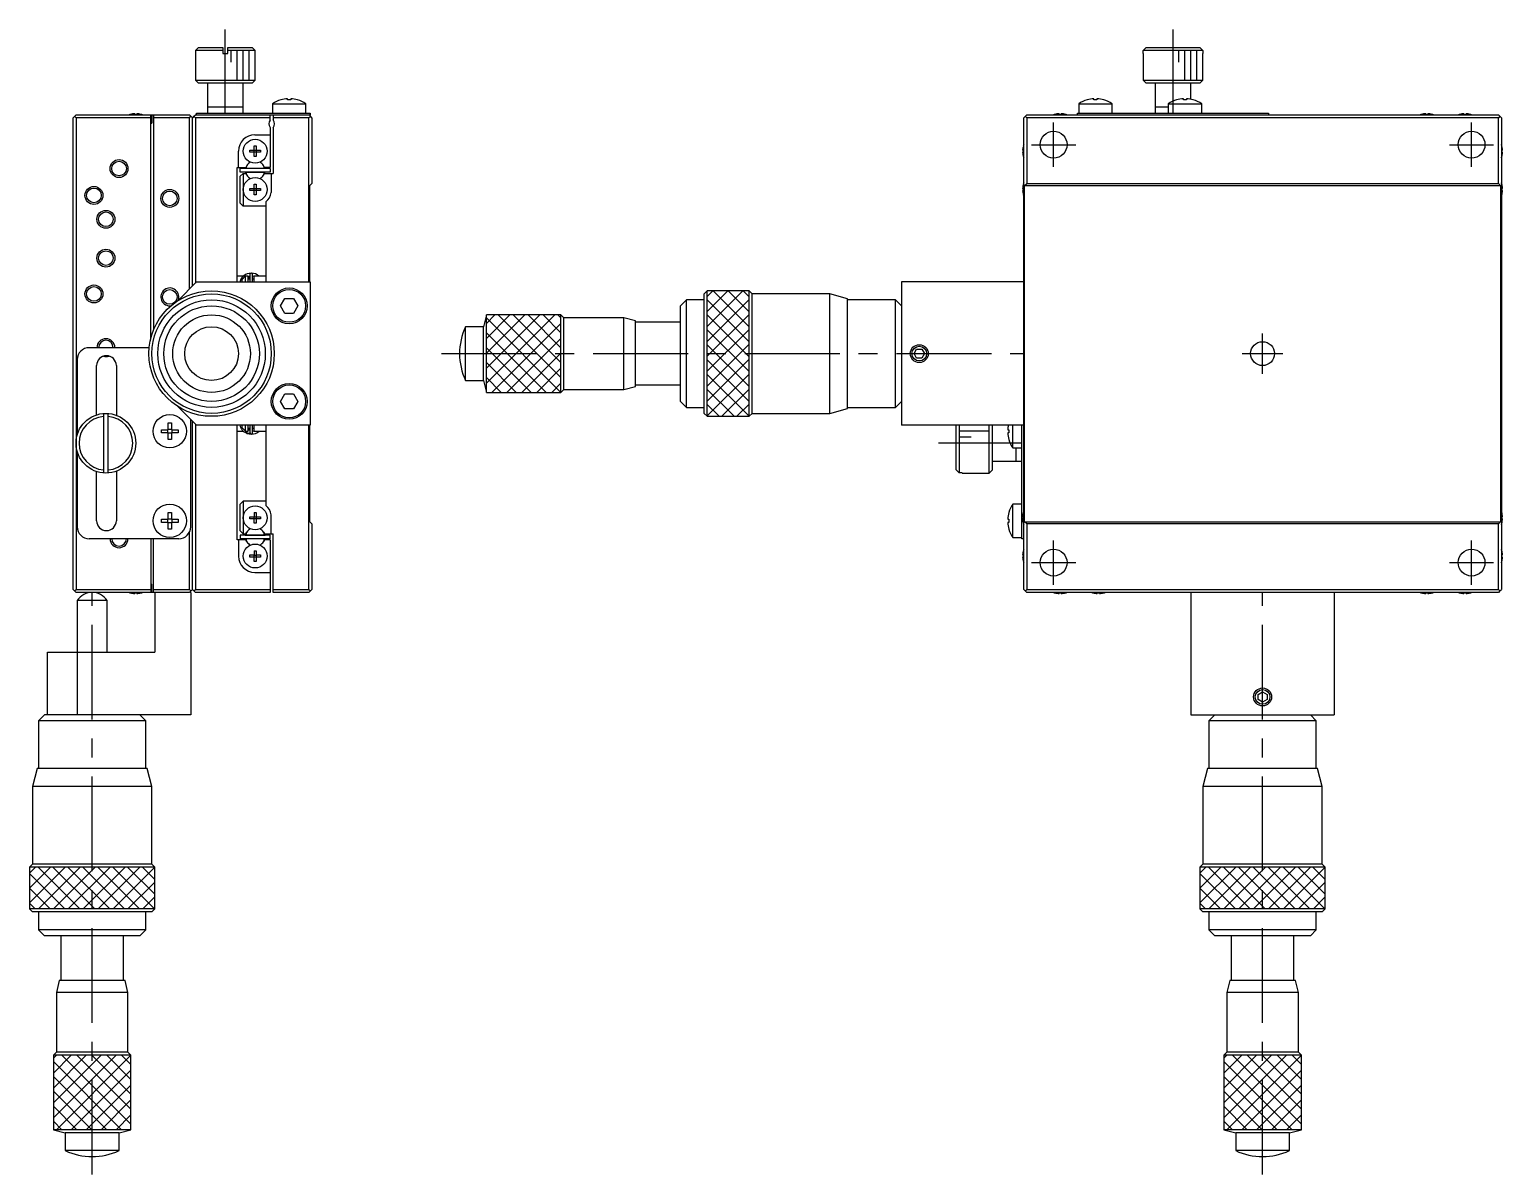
# Model space of a CAD drawing. Extents: x 0 to 518, y -8 to 357.
# Drawn here: x 271.4 to 518.1, y 87.8 to 279.6 of the extents above; entities that cross this region are included whole.
import ezdxf

# ---------------------------------------------------------------- set-up
doc = ezdxf.new("R2010")
doc.units = 0
doc.header["$LTSCALE"] = 0.5
doc.linetypes.add('CENTER', pattern=[50.8, 31.75, -6.35, 6.35, -6.35])
for name, color, linetype in [('MSM_CENTER', 1, 'CENTER'), ('MSM_CONTINUOUS', 7, 'CONTINUOUS'), ('MSM_NARROW', 5, 'CONTINUOUS')]:
    doc.layers.add(name, color=color, linetype=linetype)

msp = doc.modelspace()

# ---------------------------------------------------------------- linework, layer by layer
at = {"layer": 'MSM_CENTER'}
for p, q in [((304.23, 265.55), (304.23, 279.55)), ((462.95, 265.55), (462.95, 279.55)), ((442.95, 256.55), (442.95, 263.95)), ((512.95, 256.55), (512.95, 263.95)), ((439.25, 260.25), (446.65, 260.25)), ((509.25, 260.25), (516.65, 260.25)), ((477.95, 221.85), (477.95, 228.65)), ((340.45, 225.25), (437.95, 225.25)), ((474.55, 225.25), (481.35, 225.25)), ((437.65, 210.25), (423.65, 210.25)), ((442.95, 186.55), (442.95, 193.95)), ((512.95, 186.55), (512.95, 193.95)), ((439.25, 190.25), (446.65, 190.25)), ((509.25, 190.25), (516.65, 190.25)), ((281.93, 87.75), (281.93, 185.25)), ((477.95, 87.75), (477.95, 185.25))]:
    msp.add_line(p, q, dxfattribs=at)
at = {"layer": 'MSM_CONTINUOUS'}
for p, q in [((299.73, 276.55), (299.23, 276.05)), ((299.73, 276.55), (303.83, 276.55)), ((303.83, 276.55), (303.83, 275.55)), ((304.63, 276.55), (308.73, 276.55)), ((304.63, 275.55), (304.63, 276.55)), ((309.23, 276.05), (308.73, 276.55)), ((457.96, 276.05), (458.47, 276.55)), ((458.47, 276.55), (467.43, 276.55)), ((467.43, 276.55), (467.93, 276.05)), ((299.23, 276.05), (299.23, 271.05)), ((303.83, 276.05), (299.23, 276.05)), ((303.83, 275.55), (304.63, 275.55)), ((309.23, 276.05), (304.63, 276.05)), ((309.23, 271.05), (309.23, 276.05)), ((457.95, 275.55), (457.95, 271.05)), ((457.95, 275.55), (457.96, 275.55)), ((467.93, 276.05), (457.96, 276.05)), ((457.96, 275.55), (457.96, 276.05)), ((467.93, 276.05), (467.93, 275.55)), ((467.93, 275.55), (467.95, 275.55)), ((467.95, 271.05), (467.95, 275.55)), ((299.23, 271.05), (299.73, 270.55)), ((299.23, 271.05), (309.23, 271.05)), ((308.73, 270.55), (299.73, 270.55)), ((301.23, 270.55), (301.23, 265.55)), ((307.23, 265.55), (307.23, 270.55)), ((308.73, 270.55), (309.23, 271.05)), ((457.95, 271.05), (458.45, 270.55)), ((457.95, 271.05), (467.95, 271.05)), ((467.45, 270.55), (458.45, 270.55)), ((459.95, 270.55), (459.95, 265.55)), ((465.95, 267.84), (465.95, 270.55)), ((467.45, 270.55), (467.95, 271.05)), ((307.23, 266.55), (301.23, 266.55)), ((312.13, 267.09), (312.13, 265.55)), ((312.13, 267.09), (317.73, 267.09)), ((313.53, 267.74), (313.53, 267.75)), ((314.67, 267.74), (314.67, 267.94)), ((315.19, 267.74), (314.67, 267.74)), ((315.19, 267.94), (315.19, 267.74)), ((316.33, 267.75), (316.33, 267.74)), ((317.73, 265.55), (317.73, 267.09)), ((447.15, 267.09), (447.15, 265.55)), ((447.15, 267.09), (452.75, 267.09)), ((448.55, 267.74), (448.55, 267.75)), ((449.69, 267.74), (449.69, 267.94)), ((450.21, 267.74), (449.69, 267.74)), ((450.21, 267.94), (450.21, 267.74)), ((451.35, 267.75), (451.35, 267.74)), ((452.75, 265.55), (452.75, 267.09)), ((462.15, 266.55), (459.95, 266.55)), ((462.15, 267.09), (462.15, 265.55)), ((462.15, 267.09), (467.75, 267.09)), ((463.55, 267.74), (463.55, 267.75)), ((464.69, 267.74), (464.69, 267.94)), ((465.21, 267.74), (464.69, 267.74)), ((465.21, 267.94), (465.21, 267.74)), ((466.35, 267.75), (466.35, 267.74)), ((467.75, 265.55), (467.75, 267.09)), ((278.73, 264.75), (279.23, 265.25)), ((278.73, 185.75), (278.73, 264.75)), ((279.23, 264.75), (278.98, 265)), ((279.23, 265.25), (298.23, 265.25)), ((291.73, 264.75), (279.23, 264.75)), ((279.23, 264.75), (279.23, 185.75)), ((288.34, 265.32), (288.34, 265.32)), ((289.05, 265.32), (289.05, 265.44)), ((289.41, 265.32), (289.05, 265.32)), ((289.41, 265.44), (289.41, 265.32)), ((290.12, 265.32), (290.11, 265.32)), ((291.73, 227.74), (291.73, 265.25)), ((291.93, 265.25), (291.93, 263.85)), ((292.23, 265.25), (292.23, 229.27)), ((298.23, 264.75), (292.23, 264.75)), ((298.23, 265.25), (298.48, 265)), ((298.23, 264.75), (298.48, 265)), ((298.23, 236.05), (298.23, 264.75)), ((298.48, 265), (298.73, 264.75)), ((298.98, 265), (298.73, 264.75)), ((298.73, 236.55), (298.73, 264.75)), ((298.98, 265), (299.23, 265.25)), ((299.23, 264.75), (298.98, 265)), ((299.23, 265.25), (318.43, 265.25)), ((299.23, 264.75), (299.23, 237.05)), ((311.73, 264.75), (299.23, 264.75)), ((299.43, 265.55), (318.43, 265.55)), ((299.43, 265.25), (299.43, 265.55)), ((311.73, 264.35), (311.73, 265.25)), ((312.23, 265.25), (312.23, 264.41)), ((318.23, 264.75), (312.23, 264.75)), ((318.48, 265), (318.23, 265.25)), ((318.48, 265), (318.23, 264.75)), ((318.23, 237.25), (318.23, 264.75)), ((318.43, 265.55), (318.43, 265.25)), ((318.73, 264.75), (318.48, 265)), ((318.73, 264.75), (318.73, 253.75)), ((438.45, 265.25), (437.95, 264.75)), ((437.95, 185.75), (437.95, 264.75)), ((438.45, 264.75), (438.2, 265)), ((438.45, 265.25), (517.45, 265.25)), ((438.45, 264.75), (438.45, 253.75)), ((517.45, 264.75), (438.45, 264.75)), ((443.16, 265.32), (443.16, 265.32)), ((443.87, 265.32), (443.87, 265.44)), ((444.23, 265.32), (443.87, 265.32)), ((444.23, 265.44), (444.23, 265.32)), ((444.94, 265.32), (444.93, 265.32)), ((446.95, 265.55), (478.95, 265.55)), ((446.95, 265.25), (446.95, 265.55)), ((478.95, 265.55), (478.95, 265.25)), ((504.56, 265.32), (504.56, 265.32)), ((505.27, 265.32), (505.27, 265.44)), ((505.63, 265.32), (505.27, 265.32)), ((505.63, 265.44), (505.63, 265.32)), ((506.34, 265.32), (506.33, 265.32)), ((510.96, 265.32), (510.96, 265.32)), ((511.67, 265.32), (511.67, 265.44)), ((512.03, 265.32), (511.67, 265.32)), ((512.03, 265.44), (512.03, 265.32)), ((512.74, 265.32), (512.73, 265.32)), ((517.45, 265.25), (517.7, 265)), ((517.7, 265), (517.45, 264.75)), ((517.45, 253.75), (517.45, 264.75)), ((517.95, 264.75), (517.7, 265)), ((517.95, 264.75), (517.95, 185.75)), ((291.73, 263.85), (291.93, 263.85)), ((309.18, 261.9), (311.73, 261.9)), ((311.73, 263.15), (311.73, 256.45)), ((312.23, 263.09), (312.23, 255.45)), ((306.43, 256.45), (306.43, 259.15)), ((308.34, 259.33), (309.05, 259.33)), ((308.34, 258.97), (308.34, 259.33)), ((309.05, 259.33), (309.05, 260.04)), ((309.05, 260.04), (309.41, 260.04)), ((309.06, 259.32), (309.05, 259.33)), ((309.06, 258.98), (309.06, 259.32)), ((309.06, 259.32), (309.4, 259.32)), ((309.4, 259.32), (309.41, 259.33)), ((309.4, 259.32), (309.4, 258.98)), ((309.41, 260.04), (309.41, 259.33)), ((309.41, 259.33), (310.11, 259.33)), ((310.11, 259.33), (310.11, 258.97)), ((437.76, 259.33), (437.88, 259.33)), ((437.87, 260.04), (437.88, 260.04)), ((437.88, 259.33), (437.88, 258.97)), ((518.02, 260.04), (518.02, 260.04)), ((518.02, 258.97), (518.02, 259.33)), ((518.02, 259.33), (518.14, 259.33)), ((307.85, 256.74), (307.68, 256.45)), ((309.05, 258.97), (308.34, 258.97)), ((309.06, 258.98), (309.05, 258.97)), ((309.05, 258.26), (309.05, 258.97)), ((309.41, 258.26), (309.05, 258.26)), ((309.4, 258.98), (309.06, 258.98)), ((309.4, 258.98), (309.41, 258.97)), ((310.11, 258.97), (309.41, 258.97)), ((309.41, 258.97), (309.41, 258.26)), ((310.77, 256.45), (310.6, 256.74)), ((437.88, 258.97), (437.76, 258.97)), ((437.88, 258.26), (437.87, 258.26)), ((518.14, 258.97), (518.02, 258.97)), ((518.02, 258.26), (518.02, 258.26)), ((306.23, 237.25), (306.23, 256.45)), ((306.23, 256.45), (307.68, 256.45)), ((306.73, 255.65), (306.73, 256.25)), ((311.73, 256.25), (306.73, 256.25)), ((311.73, 255.65), (306.73, 255.65)), ((306.73, 254.95), (307.23, 255.45)), ((306.73, 250.45), (306.73, 254.95)), ((307.23, 255.45), (307.68, 255.45)), ((307.23, 255.45), (307.23, 249.95)), ((307.58, 255.65), (310.88, 255.65)), ((307.68, 255.45), (307.85, 255.16)), ((310.6, 255.16), (310.77, 255.45)), ((311.73, 256.45), (310.77, 256.45)), ((310.77, 255.45), (312.23, 255.45)), ((311.73, 256.25), (311.73, 255.65)), ((311.93, 255.45), (311.93, 252.23)), ((308.34, 252.93), (309.05, 252.93)), ((308.34, 252.57), (308.34, 252.93)), ((309.05, 252.57), (308.34, 252.57)), ((309.05, 252.93), (309.05, 253.64)), ((309.05, 253.64), (309.41, 253.64)), ((309.06, 252.92), (309.05, 252.93)), ((309.06, 252.58), (309.05, 252.57)), ((309.05, 251.86), (309.05, 252.57)), ((309.41, 251.86), (309.05, 251.86)), ((309.06, 252.58), (309.06, 252.92)), ((309.06, 252.92), (309.4, 252.92)), ((309.4, 252.58), (309.06, 252.58)), ((309.4, 252.92), (309.41, 252.93)), ((309.4, 252.92), (309.4, 252.58)), ((309.4, 252.58), (309.41, 252.57)), ((309.41, 253.64), (309.41, 252.93)), ((309.41, 252.93), (310.11, 252.93)), ((310.11, 252.57), (309.41, 252.57)), ((309.41, 252.57), (309.41, 251.86)), ((310.11, 252.93), (310.11, 252.57)), ((318.38, 253.4), (318.73, 253.75)), ((318.38, 237.25), (318.38, 253.4)), ((437.76, 252.93), (437.88, 252.93)), ((437.88, 252.57), (437.76, 252.57)), ((437.87, 253.64), (437.88, 253.64)), ((437.88, 251.86), (437.87, 251.86)), ((437.88, 252.93), (437.88, 252.57)), ((438.1, 253.4), (438.45, 253.75)), ((438.1, 197.1), (438.1, 253.4)), ((438.1, 253.4), (517.8, 253.4)), ((438.45, 253.75), (517.45, 253.75)), ((517.45, 253.75), (517.8, 253.4)), ((517.8, 253.4), (517.8, 197.1)), ((518.02, 253.64), (518.02, 253.64)), ((518.02, 252.57), (518.02, 252.93)), ((518.02, 252.93), (518.14, 252.93)), ((518.14, 252.57), (518.02, 252.57)), ((518.02, 251.86), (518.02, 251.86)), ((307.23, 249.95), (306.73, 250.45)), ((311.03, 249.95), (307.23, 249.95)), ((311.03, 250.67), (311.03, 237.25)), ((299.43, 237.25), (296.28, 234.1)), ((299.43, 237.25), (318.43, 237.25)), ((307.27, 238.25), (306.23, 238.25)), ((307.03, 237.67), (307.53, 238.2)), ((307.03, 237.25), (307.03, 237.67)), ((308.03, 238.25), (307.53, 238.25)), ((307.53, 238.25), (307.53, 237.25)), ((307.8, 238.58), (307.77, 238.56)), ((307.8, 238.57), (307.79, 238.57)), ((307.86, 238.6), (307.8, 238.58)), ((308.03, 238.18), (308.35, 238.27)), ((308.03, 237.25), (308.03, 238.25)), ((308.35, 237.75), (308.03, 237.75)), ((308.23, 237.75), (308.23, 238.14)), ((308.35, 238.51), (308.35, 237.25)), ((308.8, 237.25), (308.8, 238.51)), ((308.8, 238.27), (309.03, 238.21)), ((309.03, 237.75), (308.8, 237.75)), ((311.03, 238.25), (309.03, 238.25)), ((309.03, 238.25), (309.03, 237.25)), ((318.43, 237.25), (318.43, 213.25)), ((437.95, 237.25), (417.45, 237.25)), ((417.45, 237.25), (417.45, 213.25)), ((313.49, 233.25), (314.21, 234.5)), ((314.21, 234.5), (315.65, 234.5)), ((315.65, 234.5), (316.37, 233.25)), ((384.95, 235.75), (384.45, 235.25)), ((384.45, 215.25), (384.45, 235.25)), ((391.95, 235.75), (384.95, 235.75)), ((384.95, 214.75), (384.95, 235.75)), ((392.45, 235.25), (391.95, 235.75)), ((391.95, 214.75), (391.95, 235.75)), ((405.45, 235.25), (392.45, 235.25)), ((392.45, 215.25), (392.45, 235.25)), ((408.45, 234.45), (405.45, 235.25)), ((405.45, 215.25), (405.45, 235.25)), ((408.45, 216.05), (408.45, 234.45)), ((314.21, 232), (313.49, 233.25)), ((315.65, 232), (314.21, 232)), ((316.37, 233.25), (315.65, 232)), ((381.45, 234.25), (380.45, 233.25)), ((380.45, 217.25), (380.45, 233.25)), ((384.45, 234.25), (381.45, 234.25)), ((381.45, 216.25), (381.45, 234.25)), ((416.45, 234.25), (408.45, 234.25)), ((417.45, 233.25), (416.45, 234.25)), ((416.45, 216.25), (416.45, 234.25)), ((347.45, 229.75), (344.46, 229.75)), ((344.46, 220.75), (344.46, 229.75)), ((347.95, 231.75), (347.45, 229.75)), ((347.45, 220.75), (347.45, 229.75)), ((360.45, 231.75), (347.95, 231.75)), ((347.95, 218.75), (347.95, 231.75)), ((360.95, 231.25), (360.45, 231.75)), ((360.45, 218.75), (360.45, 231.75)), ((370.95, 231.25), (360.95, 231.25)), ((360.95, 219.25), (360.95, 231.25)), ((372.95, 230.75), (370.95, 231.25)), ((370.95, 219.25), (370.95, 231.25)), ((372.95, 219.75), (372.95, 230.75)), ((380.45, 230.5), (372.95, 230.5)), ((291.48, 226.25), (281.43, 226.25)), ((419.58, 225.25), (420.01, 226)), ((420.01, 224.5), (419.58, 225.25)), ((420.01, 226), (420.88, 226)), ((420.88, 226), (421.31, 225.25)), ((421.31, 225.25), (420.88, 224.5)), ((279.43, 224.25), (279.43, 211.65)), ((282.68, 215), (282.68, 223.25)), ((285.98, 223.25), (285.98, 214.93)), ((420.88, 224.5), (420.01, 224.5)), ((344.46, 220.75), (347.45, 220.75)), ((347.45, 220.75), (347.95, 218.75)), ((370.95, 219.25), (372.95, 219.75)), ((372.95, 220), (380.45, 220)), ((313.49, 217.25), (314.21, 218.5)), ((314.21, 216), (313.49, 217.25)), ((314.21, 218.5), (315.65, 218.5)), ((315.65, 218.5), (316.37, 217.25)), ((316.37, 217.25), (315.65, 216)), ((347.95, 218.75), (360.45, 218.75)), ((360.45, 218.75), (360.95, 219.25)), ((360.95, 219.25), (370.95, 219.25)), ((380.45, 217.25), (381.45, 216.25)), ((416.45, 216.25), (417.45, 217.25)), ((283.83, 215.23), (283.83, 205.27)), ((284.63, 205.27), (284.63, 215.23)), ((296.28, 216.4), (299.43, 213.25)), ((315.65, 216), (314.21, 216)), ((381.45, 216.25), (384.45, 216.25)), ((384.45, 215.25), (384.95, 214.75)), ((384.95, 214.75), (391.95, 214.75)), ((391.95, 214.75), (392.45, 215.25)), ((392.45, 215.25), (405.45, 215.25)), ((405.45, 215.25), (408.45, 216.05)), ((408.45, 216.25), (416.45, 216.25)), ((293.53, 211.99), (293.53, 212.51)), ((293.53, 212.51), (294.67, 212.51)), ((294.6, 211.99), (294.6, 212.51)), ((294.67, 212.51), (294.67, 213.65)), ((294.67, 213.65), (295.19, 213.65)), ((294.67, 212.58), (295.19, 212.58)), ((295.19, 213.65), (295.19, 212.51)), ((295.19, 212.51), (296.33, 212.51)), ((295.26, 212.51), (295.26, 211.99)), ((296.33, 212.51), (296.33, 211.99)), ((298.43, 196.25), (298.43, 214.25)), ((298.73, 185.75), (298.73, 213.95)), ((299.23, 213.45), (299.23, 185.75)), ((318.43, 213.25), (299.43, 213.25)), ((306.23, 194.05), (306.23, 213.25)), ((306.23, 212.25), (307.28, 212.25)), ((307.03, 212.83), (307.03, 213.25)), ((307.53, 212.3), (307.03, 212.83)), ((307.53, 213.25), (307.53, 212.25)), ((307.53, 212.25), (308.03, 212.25)), ((307.8, 211.93), (307.88, 212.19)), ((307.88, 212.19), (307.91, 212.25)), ((308.03, 212.25), (308.03, 213.25)), ((308.03, 212.75), (308.36, 212.75)), ((308.23, 212.36), (308.23, 212.75)), ((308.36, 213.25), (308.36, 211.99)), ((308.81, 211.99), (308.81, 213.25)), ((308.81, 212.75), (309.03, 212.75)), ((309.03, 212.28), (308.81, 212.23)), ((309.03, 213.25), (309.03, 212.25)), ((309.03, 212.25), (311.03, 212.25)), ((311.03, 213.25), (311.03, 199.83)), ((318.23, 185.75), (318.23, 213.25)), ((318.38, 197.1), (318.38, 213.25)), ((437.95, 213.25), (417.45, 213.25)), ((426.65, 205.77), (426.65, 213.25)), ((427.15, 213.25), (427.15, 205.27)), ((432.15, 205.25), (432.15, 213.25)), ((432.65, 213.25), (432.65, 205.75)), ((435.26, 212.51), (435.45, 212.51)), ((435.45, 212.51), (435.45, 211.99)), ((436.11, 209.45), (436.11, 213.25)), ((437.65, 194.25), (437.65, 213.25)), ((294.67, 211.99), (293.53, 211.99)), ((294.67, 210.85), (294.67, 211.99)), ((295.19, 211.92), (294.67, 211.92)), ((295.19, 210.85), (294.67, 210.85)), ((296.33, 211.99), (295.19, 211.99)), ((295.19, 211.99), (295.19, 210.85)), ((307.77, 211.94), (307.8, 211.93)), ((307.8, 211.93), (307.82, 211.92)), ((307.81, 211.92), (308.37, 211.93)), ((307.81, 211.93), (307.81, 211.92)), ((307.81, 211.92), (307.81, 211.92)), ((307.86, 211.9), (308.55, 211.77)), ((435.45, 211.99), (435.26, 211.99)), ((435.45, 210.85), (435.45, 210.85)), ((279.43, 208.85), (279.43, 196.25)), ((432.65, 207.25), (437.65, 207.25)), ((436.11, 209.45), (437.65, 209.45)), ((436.65, 209.45), (436.65, 207.25)), ((282.68, 197.25), (282.68, 205.5)), ((285.98, 205.57), (285.98, 197.25)), ((427.15, 205.27), (426.65, 205.77)), ((427.65, 205.27), (427.15, 205.27)), ((427.65, 205.25), (427.65, 205.27)), ((427.65, 205.25), (432.15, 205.25)), ((432.15, 205.25), (432.65, 205.75)), ((306.73, 200.05), (307.23, 200.55)), ((306.73, 195.55), (306.73, 200.05)), ((311.03, 200.55), (307.23, 200.55)), ((307.23, 200.55), (307.23, 195.05)), ((437.65, 200.05), (436.11, 200.05)), ((436.11, 194.45), (436.11, 200.05)), ((293.53, 196.99), (293.53, 197.51)), ((293.53, 197.51), (294.67, 197.51)), ((294.6, 196.99), (294.6, 197.51)), ((294.67, 197.51), (294.67, 198.65)), ((294.67, 198.65), (295.19, 198.65)), ((294.67, 197.58), (295.19, 197.58)), ((295.19, 198.65), (295.19, 197.51)), ((295.19, 197.51), (296.33, 197.51)), ((295.26, 197.51), (295.26, 196.99)), ((296.33, 197.51), (296.33, 196.99)), ((308.34, 197.93), (309.05, 197.93)), ((308.34, 197.57), (308.34, 197.93)), ((309.05, 197.57), (308.34, 197.57)), ((309.05, 198.64), (309.05, 197.93)), ((309.05, 198.64), (309.41, 198.64)), ((309.06, 197.92), (309.05, 197.93)), ((309.06, 197.58), (309.05, 197.57)), ((309.05, 196.86), (309.05, 197.57)), ((309.06, 197.58), (309.06, 197.92)), ((309.06, 197.92), (309.4, 197.92)), ((309.4, 197.58), (309.06, 197.58)), ((309.4, 197.92), (309.41, 197.93)), ((309.4, 197.92), (309.4, 197.58)), ((309.4, 197.58), (309.41, 197.57)), ((309.41, 198.64), (309.41, 197.93)), ((309.41, 197.93), (310.11, 197.93)), ((310.11, 197.57), (309.41, 197.57)), ((309.41, 197.57), (309.41, 196.86)), ((310.11, 197.93), (310.11, 197.57)), ((311.93, 195.05), (311.93, 198.27)), ((435.26, 197.51), (435.45, 197.51)), ((435.45, 198.65), (435.45, 198.65)), ((435.45, 197.51), (435.45, 196.99)), ((437.76, 197.93), (437.88, 197.93)), ((437.88, 197.57), (437.76, 197.57)), ((437.87, 198.64), (437.88, 198.64)), ((437.88, 197.93), (437.88, 197.57)), ((518.02, 198.64), (518.02, 198.64)), ((518.02, 197.57), (518.02, 197.93)), ((518.02, 197.93), (518.14, 197.93)), ((518.14, 197.57), (518.02, 197.57)), ((294.67, 196.99), (293.53, 196.99)), ((294.67, 195.85), (294.67, 196.99)), ((295.19, 196.92), (294.67, 196.92)), ((295.19, 195.85), (294.67, 195.85)), ((296.33, 196.99), (295.19, 196.99)), ((295.19, 196.99), (295.19, 195.85)), ((298.23, 185.75), (298.23, 195.38)), ((307.23, 195.05), (306.73, 195.55)), ((307.23, 195.05), (307.68, 195.05)), ((307.68, 195.05), (307.85, 195.34)), ((309.41, 196.86), (309.05, 196.86)), ((310.6, 195.34), (310.77, 195.05)), ((310.77, 195.05), (312.23, 195.05)), ((312.23, 185.25), (312.23, 195.05)), ((318.73, 196.75), (318.38, 197.1)), ((318.73, 196.75), (318.73, 185.75)), ((435.45, 196.99), (435.26, 196.99)), ((435.45, 195.85), (435.45, 195.85)), ((437.88, 196.86), (437.87, 196.86)), ((438.45, 196.75), (438.1, 197.1)), ((438.1, 197.1), (517.8, 197.1)), ((438.45, 196.75), (438.45, 185.75)), ((517.45, 196.75), (438.45, 196.75)), ((517.8, 197.1), (517.45, 196.75)), ((517.45, 185.75), (517.45, 196.75)), ((518.02, 196.86), (518.02, 196.86)), ((296.43, 194.25), (281.43, 194.25)), ((291.73, 194.25), (291.73, 185.25)), ((292.23, 185.25), (292.23, 194.25)), ((307.68, 194.05), (306.23, 194.05)), ((306.43, 194.05), (306.43, 191.35)), ((306.73, 194.85), (306.73, 194.25)), ((311.73, 194.85), (306.73, 194.85)), ((311.73, 194.25), (306.73, 194.25)), ((307.58, 194.85), (310.88, 194.85)), ((307.85, 193.76), (307.68, 194.05)), ((310.77, 194.05), (310.6, 193.76)), ((311.73, 194.05), (310.77, 194.05)), ((311.73, 194.25), (311.73, 194.85)), ((311.73, 194.05), (311.73, 185.25)), ((436.11, 194.45), (437.65, 194.45)), ((437.95, 194.25), (437.65, 194.25)), ((308.34, 191.53), (309.05, 191.53)), ((308.34, 191.17), (308.34, 191.53)), ((309.05, 191.17), (308.34, 191.17)), ((309.05, 192.24), (309.05, 191.53)), ((309.05, 192.24), (309.41, 192.24)), ((309.06, 191.52), (309.05, 191.53)), ((309.06, 191.18), (309.05, 191.17)), ((309.05, 190.46), (309.05, 191.17)), ((309.41, 190.46), (309.05, 190.46)), ((309.06, 191.18), (309.06, 191.52)), ((309.06, 191.52), (309.4, 191.52)), ((309.4, 191.18), (309.06, 191.18)), ((309.4, 191.52), (309.41, 191.53)), ((309.4, 191.52), (309.4, 191.18)), ((309.4, 191.18), (309.41, 191.17)), ((309.41, 192.24), (309.41, 191.53)), ((309.41, 191.53), (310.11, 191.53)), ((310.11, 191.17), (309.41, 191.17)), ((309.41, 191.17), (309.41, 190.46)), ((310.11, 191.53), (310.11, 191.17)), ((437.76, 191.53), (437.88, 191.53)), ((437.88, 191.17), (437.76, 191.17)), ((437.87, 192.24), (437.88, 192.24)), ((437.88, 190.46), (437.87, 190.46)), ((437.88, 191.53), (437.88, 191.17)), ((518.02, 192.24), (518.02, 192.24)), ((518.02, 191.17), (518.02, 191.53)), ((518.02, 191.53), (518.14, 191.53)), ((518.14, 191.17), (518.02, 191.17)), ((518.02, 190.46), (518.02, 190.46)), ((309.18, 188.6), (311.73, 188.6)), ((279.23, 185.25), (278.73, 185.75)), ((278.98, 185.5), (279.23, 185.75)), ((279.23, 185.75), (291.73, 185.75)), ((298.23, 185.25), (279.23, 185.25)), ((288.34, 185.18), (288.34, 185.18)), ((289.05, 185.06), (289.05, 185.18)), ((289.05, 185.18), (289.41, 185.18)), ((289.41, 185.18), (289.41, 185.06)), ((290.11, 185.18), (290.12, 185.18)), ((291.73, 186.65), (291.93, 186.65)), ((291.93, 185.25), (291.93, 186.65)), ((292.23, 185.75), (298.23, 185.75)), ((292.43, 185.25), (292.43, 175.25)), ((298.48, 185.5), (298.23, 185.75)), ((298.48, 185.5), (298.23, 185.25)), ((298.38, 185.4), (298.73, 185.75)), ((298.43, 185.25), (298.43, 164.75)), ((298.98, 185.5), (298.73, 185.75)), ((298.98, 185.5), (299.23, 185.75)), ((299.23, 185.25), (298.98, 185.5)), ((299.23, 185.75), (311.73, 185.75)), ((311.73, 185.25), (299.23, 185.25)), ((312.23, 185.75), (318.23, 185.75)), ((318.23, 185.25), (312.23, 185.25)), ((318.23, 185.75), (318.48, 185.5)), ((318.23, 185.25), (318.48, 185.5)), ((318.48, 185.5), (318.73, 185.75)), ((437.95, 185.75), (438.45, 185.25)), ((438.2, 185.5), (438.45, 185.75)), ((438.45, 185.75), (517.45, 185.75)), ((517.45, 185.25), (438.45, 185.25)), ((443.16, 185.18), (443.16, 185.18)), ((443.87, 185.06), (443.87, 185.18)), ((443.87, 185.18), (444.23, 185.18)), ((444.23, 185.18), (444.23, 185.06)), ((444.93, 185.18), (444.94, 185.18)), ((449.56, 185.18), (449.56, 185.18)), ((450.27, 185.06), (450.27, 185.18)), ((450.27, 185.18), (450.63, 185.18)), ((450.63, 185.18), (450.63, 185.06)), ((451.33, 185.18), (451.34, 185.18)), ((465.95, 185.25), (465.95, 164.75)), ((489.95, 185.25), (489.95, 164.75)), ((504.56, 185.18), (504.56, 185.18)), ((505.27, 185.06), (505.27, 185.18)), ((505.27, 185.18), (505.63, 185.18)), ((505.63, 185.18), (505.63, 185.06)), ((506.33, 185.18), (506.34, 185.18)), ((510.96, 185.18), (510.96, 185.18)), ((511.67, 185.06), (511.67, 185.18)), ((511.67, 185.18), (512.03, 185.18)), ((512.03, 185.18), (512.03, 185.06)), ((512.73, 185.18), (512.74, 185.18)), ((517.45, 185.75), (517.7, 185.5)), ((517.7, 185.5), (517.45, 185.25)), ((517.7, 185.5), (517.95, 185.75)), ((279.43, 183.91), (279.43, 164.75)), ((284.43, 183.91), (279.43, 183.91)), ((284.43, 175.25), (284.43, 183.91)), ((274.43, 175.25), (292.43, 175.25)), ((274.43, 164.75), (274.43, 175.25)), ((477.2, 168.18), (477.95, 168.62)), ((477.2, 167.32), (477.2, 168.18)), ((477.95, 168.62), (478.7, 168.18)), ((478.7, 168.18), (478.7, 167.32)), ((477.95, 166.88), (477.2, 167.32)), ((478.7, 167.32), (477.95, 166.88)), ((273.93, 164.75), (272.93, 163.75)), ((272.93, 163.75), (272.93, 155.75)), ((290.93, 163.75), (272.93, 163.75)), ((298.43, 164.75), (273.93, 164.75)), ((290.93, 163.75), (289.93, 164.75)), ((290.93, 155.75), (290.93, 163.75)), ((465.95, 164.75), (489.95, 164.75)), ((469.95, 164.75), (468.95, 163.75)), ((468.95, 163.75), (468.95, 155.75)), ((486.95, 163.75), (468.95, 163.75)), ((486.95, 163.75), (485.95, 164.75)), ((486.95, 155.75), (486.95, 163.75)), ((272.73, 155.75), (271.93, 152.75)), ((291.13, 155.75), (272.73, 155.75)), ((291.93, 152.75), (291.13, 155.75)), ((468.75, 155.75), (467.95, 152.75)), ((487.15, 155.75), (468.75, 155.75)), ((487.95, 152.75), (487.15, 155.75)), ((271.93, 152.75), (271.93, 139.75)), ((291.93, 152.75), (271.93, 152.75)), ((291.93, 139.75), (291.93, 152.75)), ((467.95, 152.75), (467.95, 139.75)), ((487.95, 152.75), (467.95, 152.75)), ((487.95, 139.75), (487.95, 152.75)), ((271.93, 139.75), (271.43, 139.25)), ((271.43, 139.25), (271.43, 132.25)), ((292.43, 139.25), (271.43, 139.25)), ((291.93, 139.75), (271.93, 139.75)), ((292.43, 139.25), (291.93, 139.75)), ((292.43, 132.25), (292.43, 139.25)), ((467.95, 139.75), (467.45, 139.25)), ((467.45, 139.25), (467.45, 132.25)), ((488.45, 139.25), (467.45, 139.25)), ((487.95, 139.75), (467.95, 139.75)), ((488.45, 139.25), (487.95, 139.75)), ((488.45, 132.25), (488.45, 139.25)), ((271.43, 132.25), (271.93, 131.75)), ((292.43, 132.25), (271.43, 132.25)), ((291.93, 131.75), (271.93, 131.75)), ((272.93, 131.75), (272.93, 128.75)), ((290.93, 128.75), (290.93, 131.75)), ((291.93, 131.75), (292.43, 132.25)), ((467.45, 132.25), (467.95, 131.75)), ((488.45, 132.25), (467.45, 132.25)), ((487.95, 131.75), (467.95, 131.75)), ((468.95, 131.75), (468.95, 128.75)), ((486.95, 128.75), (486.95, 131.75)), ((487.95, 131.75), (488.45, 132.25)), ((272.93, 128.75), (273.93, 127.75)), ((290.93, 128.75), (272.93, 128.75)), ((289.93, 127.75), (290.93, 128.75)), ((468.95, 128.75), (469.95, 127.75)), ((486.95, 128.75), (468.95, 128.75)), ((485.95, 127.75), (486.95, 128.75)), ((289.93, 127.75), (273.93, 127.75)), ((276.68, 127.75), (276.68, 120.25)), ((287.18, 120.25), (287.18, 127.75)), ((485.95, 127.75), (469.95, 127.75)), ((472.7, 127.75), (472.7, 120.25)), ((483.2, 120.25), (483.2, 127.75)), ((276.43, 120.25), (275.93, 118.25)), ((287.43, 120.25), (276.43, 120.25)), ((287.93, 118.25), (287.43, 120.25)), ((472.45, 120.25), (471.95, 118.25)), ((483.45, 120.25), (472.45, 120.25)), ((483.95, 118.25), (483.45, 120.25)), ((275.93, 118.25), (275.93, 108.25)), ((287.93, 118.25), (275.93, 118.25)), ((287.93, 108.25), (287.93, 118.25)), ((471.95, 118.25), (471.95, 108.25)), ((483.95, 118.25), (471.95, 118.25)), ((483.95, 108.25), (483.95, 118.25)), ((275.93, 108.25), (275.43, 107.75)), ((275.43, 107.75), (275.43, 95.25)), ((288.43, 107.75), (275.43, 107.75)), ((287.93, 108.25), (275.93, 108.25)), ((288.43, 107.75), (287.93, 108.25)), ((288.43, 95.25), (288.43, 107.75)), ((471.95, 108.25), (471.45, 107.75)), ((471.45, 107.75), (471.45, 95.25)), ((484.45, 107.75), (471.45, 107.75)), ((483.95, 108.25), (471.95, 108.25)), ((484.45, 107.75), (483.95, 108.25)), ((484.45, 95.25), (484.45, 107.75)), ((275.43, 95.25), (277.43, 94.75)), ((288.43, 95.25), (275.43, 95.25)), ((277.43, 94.75), (277.43, 91.76)), ((286.43, 94.75), (277.43, 94.75)), ((286.43, 94.75), (288.43, 95.25)), ((286.43, 91.76), (286.43, 94.75)), ((471.45, 95.25), (473.45, 94.75)), ((484.45, 95.25), (471.45, 95.25)), ((473.45, 94.75), (473.45, 91.76)), ((482.45, 94.75), (473.45, 94.75)), ((482.45, 94.75), (484.45, 95.25)), ((482.45, 91.76), (482.45, 94.75)), ((286.43, 91.76), (277.43, 91.76)), ((482.45, 91.76), (473.45, 91.76))]:
    msp.add_line(p, q, dxfattribs=at)
for centre, radius in [((442.95, 260.25), 2.25), ((512.95, 260.25), 2.25), ((309.23, 259.15), 2), ((286.43, 256.25), 1.23), ((309.23, 252.75), 2), ((282.23, 251.75), 1.23), ((294.93, 251.25), 1.23), ((284.23, 247.75), 1.23), ((284.23, 241.25), 1.23), ((282.23, 235.25), 1.23), ((301.93, 225.25), 10.5), ((301.93, 225.25), 10), ((294.93, 234.75), 1.23), ((314.93, 233.25), 3), ((314.93, 233.25), 2.75), ((301.93, 225.25), 9), ((301.93, 225.25), 8), ((301.93, 225.25), 6.5), ((301.93, 225.25), 4.5), ((477.95, 225.25), 2), ((420.45, 225.25), 1.23), ((314.93, 217.25), 3), ((314.93, 217.25), 2.75), ((284.23, 210.25), 5), ((294.93, 212.25), 2.8), ((294.93, 197.25), 2.8), ((309.23, 197.75), 2), ((309.23, 191.35), 2), ((442.95, 190.25), 2.25), ((512.95, 190.25), 2.25), ((477.95, 167.75), 1.23)]:
    msp.add_circle(centre, radius, dxfattribs=at)
for centre, radius, start, end in [((314.93, 262.95), 5, 106.2858, 124.0558), ((314.93, 262.95), 4.99, 92.9848, 106.2726), ((314.93, 262.95), 4.99, 73.7274, 87.0152), ((314.93, 262.95), 5, 55.9442, 73.7142), ((449.95, 262.95), 5, 106.2858, 124.0558), ((449.95, 262.95), 4.99, 92.9848, 106.2726), ((449.95, 262.95), 4.99, 73.7274, 87.0152), ((449.95, 262.95), 5, 55.9442, 73.7142), ((464.95, 262.95), 5, 106.2858, 124.0558), ((464.95, 262.95), 4.99, 92.9848, 106.2726), ((464.95, 262.95), 4.99, 73.7274, 87.0152), ((464.95, 262.95), 5, 55.9442, 73.7142), ((289.23, 262.25), 3.2, 106.1225, 110.3641), ((289.23, 262.25), 3.19, 93.2297, 106.1067), ((289.23, 262.25), 3.19, 73.8933, 86.7703), ((289.23, 262.25), 3.2, 69.6359, 73.8775), ((312.53, 263.75), 1, 143.1301, 216.8699), ((311.48, 263.75), 1, 318.5904, 41.4096), ((444.05, 262.25), 3.2, 106.1225, 110.3641), ((444.05, 262.25), 3.19, 93.2297, 106.1067), ((444.05, 262.25), 3.19, 73.8933, 86.7703), ((444.05, 262.25), 3.2, 69.6359, 73.8775), ((505.45, 262.25), 3.2, 106.1225, 110.3641), ((505.45, 262.25), 3.19, 93.2297, 106.1067), ((505.45, 262.25), 3.19, 73.8933, 86.7703), ((505.45, 262.25), 3.2, 69.6359, 73.8775), ((511.85, 262.25), 3.2, 106.1225, 110.3641), ((511.85, 262.25), 3.19, 93.2297, 106.1067), ((511.85, 262.25), 3.19, 73.8933, 86.7703), ((511.85, 262.25), 3.2, 69.6359, 73.8775), ((309.18, 259.15), 2.75, 90, 180), ((440.95, 259.15), 3.19, 163.8933, 176.7703), ((440.95, 259.15), 3.2, 159.6359, 163.8775), ((514.95, 259.15), 3.2, 16.1225, 20.3641), ((514.95, 259.15), 3.19, 3.2297, 16.1067), ((309.23, 255.95), 1.59, 150, 169.1069), ((309.23, 255.95), 1.59, 135, 150), ((309.23, 255.95), 1.59, 120.4332, 135), ((309.34, 255.84), 1.75, 121.8865, 135.0044), ((309.23, 255.95), 1.59, 45, 59.5668), ((309.11, 255.84), 1.75, 44.9956, 58.1135), ((309.23, 255.95), 1.59, 30, 45), ((309.23, 255.95), 1.59, 10.8931, 30), ((440.95, 259.15), 3.19, 183.2297, 196.1067), ((440.95, 259.15), 3.2, 196.1225, 200.3641), ((514.95, 259.15), 3.2, 339.6359, 343.8775), ((514.95, 259.15), 3.19, 343.8933, 356.7703), ((309.23, 255.95), 1.59, 190.8931, 210), ((309.23, 255.95), 1.59, 210, 225), ((309.23, 255.95), 1.59, 225, 239.5667), ((309.34, 256.06), 1.75, 224.9956, 238.1135), ((309.23, 255.95), 1.59, 300.4333, 315), ((309.11, 256.06), 1.75, 301.8865, 315.0044), ((309.23, 255.95), 1.59, 315, 330), ((309.23, 255.95), 1.59, 330, 349.1069), ((309.23, 252.75), 2.75, 310.8852, 349.0575), ((440.95, 252.75), 3.19, 163.8933, 176.7703), ((440.95, 252.75), 3.19, 183.2297, 196.1067), ((440.95, 252.75), 3.2, 159.6359, 163.8775), ((440.95, 252.75), 3.2, 196.1225, 200.3641), ((514.95, 252.75), 3.2, 16.1225, 20.3641), ((514.95, 252.75), 3.2, 339.6359, 343.8775), ((514.95, 252.75), 3.19, 3.2297, 16.1067), ((514.95, 252.75), 3.19, 343.8933, 356.7703), ((308.57, 236.73), 2, 90.8044, 164.9892), ((308.57, 238.51), 0.225, 0, 180), ((308.57, 236.73), 2, 49.4168, 89.2142), ((353.95, 225.25), 10.5, 154.6231, 205.377), ((284.23, 226.25), 1.23, 0, 180), ((281.43, 224.25), 2, 90, 180), ((284.33, 223.25), 1.65, 0, 180), ((284.23, 210.25), 4.5, 95.0997, 264.9003), ((284.23, 210.25), 4.5, 275.0997, 84.9003), ((308.58, 213.77), 2, 195.0231, 247.3107), ((308.58, 213.77), 2, 270.783, 310.4604), ((440.25, 212.25), 4.99, 168.4472, 177.0152), ((308.58, 211.99), 0.225, 180, 0), ((440.25, 212.25), 4.99, 182.9848, 196.2726), ((440.25, 212.25), 5, 196.2858, 214.0558), ((440.25, 197.25), 5, 145.9442, 163.7142), ((309.23, 197.75), 2.75, 10.9425, 49.1148), ((440.25, 197.25), 4.99, 163.7274, 177.0152), ((440.95, 197.75), 3.19, 163.8933, 176.7703), ((440.95, 197.75), 3.19, 183.2297, 196.1067), ((440.95, 197.75), 3.2, 159.6359, 163.8775), ((514.95, 197.75), 3.2, 16.1225, 20.3641), ((514.95, 197.75), 3.19, 3.2297, 16.1067), ((514.95, 197.75), 3.19, 343.8933, 356.7703), ((281.43, 196.25), 2, 180, 270), ((284.33, 197.25), 1.65, 180, 0), ((296.43, 196.25), 2, 270, 0), ((309.23, 194.55), 1.59, 150, 169.107), ((309.23, 194.55), 1.59, 135, 150), ((309.23, 194.55), 1.59, 120.4333, 135), ((309.34, 194.44), 1.75, 121.8865, 135.0044), ((309.23, 194.55), 1.59, 45, 59.5667), ((309.11, 194.44), 1.75, 44.9956, 58.1135), ((309.23, 194.55), 1.59, 30, 45), ((309.23, 194.55), 1.59, 10.8931, 30), ((440.25, 197.25), 4.99, 182.9848, 196.2726), ((440.25, 197.25), 5, 196.2858, 214.0558), ((440.95, 197.75), 3.2, 196.1225, 200.3641), ((514.95, 197.75), 3.2, 339.6359, 343.8775), ((286.43, 194.25), 1.23, 180, 0), ((309.23, 194.55), 1.59, 190.893, 210), ((309.23, 194.55), 1.59, 210, 225), ((309.23, 194.55), 1.59, 225, 239.5668), ((309.34, 194.66), 1.75, 224.9956, 238.1135), ((309.23, 194.55), 1.59, 300.4332, 315), ((309.11, 194.66), 1.75, 301.8865, 315.0044), ((309.23, 194.55), 1.59, 315, 330), ((309.23, 194.55), 1.59, 330, 349.107), ((440.95, 191.35), 3.2, 159.6359, 163.8775), ((514.95, 191.35), 3.2, 16.1225, 20.3641), ((309.18, 191.35), 2.75, 180, 270), ((440.95, 191.35), 3.19, 163.8933, 176.7703), ((440.95, 191.35), 3.19, 183.2297, 196.1067), ((440.95, 191.35), 3.2, 196.1225, 200.3641), ((514.95, 191.35), 3.2, 339.6359, 343.8775), ((514.95, 191.35), 3.19, 3.2297, 16.1067), ((514.95, 191.35), 3.19, 343.8933, 356.7703), ((281.93, 182.25), 3, 33.5573, 146.4427), ((289.23, 188.25), 3.2, 249.6359, 253.8775), ((289.23, 188.25), 3.19, 253.8933, 266.7703), ((289.23, 188.25), 3.19, 273.2297, 286.1067), ((289.23, 188.25), 3.2, 286.1225, 290.3641), ((444.05, 188.25), 3.2, 249.6359, 253.8775), ((444.05, 188.25), 3.19, 253.8933, 266.7703), ((444.05, 188.25), 3.19, 273.2297, 286.1067), ((444.05, 188.25), 3.2, 286.1225, 290.3641), ((450.45, 188.25), 3.2, 249.6359, 253.8775), ((450.45, 188.25), 3.19, 253.8933, 266.7703), ((450.45, 188.25), 3.19, 273.2297, 286.1067), ((450.45, 188.25), 3.2, 286.1225, 290.3641), ((505.45, 188.25), 3.2, 249.6359, 253.8775), ((505.45, 188.25), 3.19, 253.8933, 266.7703), ((505.45, 188.25), 3.19, 273.2297, 286.1067), ((505.45, 188.25), 3.2, 286.1225, 290.3641), ((511.85, 188.25), 3.2, 249.6359, 253.8775), ((511.85, 188.25), 3.19, 253.8933, 266.7703), ((511.85, 188.25), 3.19, 273.2297, 286.1067), ((511.85, 188.25), 3.2, 286.1225, 290.3641), ((281.93, 101.25), 10.5, 244.6231, 295.3769), ((477.95, 101.25), 10.5, 244.6231, 295.3769)]:
    msp.add_arc(centre, radius, start, end, dxfattribs=at)
at = {"layer": 'MSM_NARROW'}
for p, q in [((305.23, 274.05), (305.23, 276.05)), ((306.23, 271.05), (306.23, 276.05)), ((307.23, 271.05), (307.23, 276.05)), ((308.23, 271.05), (308.23, 276.05)), ((463.95, 274.05), (463.95, 276.05)), ((464.95, 271.05), (464.95, 276.05)), ((465.95, 271.05), (465.95, 276.05)), ((466.95, 271.05), (466.95, 276.05)), ((385.89, 235.75), (384.95, 234.81)), ((388.39, 235.75), (384.95, 232.31)), ((390.89, 235.75), (384.95, 229.81)), ((391.95, 229.74), (385.94, 235.75)), ((391.95, 232.24), (388.44, 235.75)), ((391.95, 234.74), (390.94, 235.75)), ((391.95, 234.31), (384.95, 227.31)), ((391.95, 227.24), (384.95, 234.24)), ((349.39, 231.75), (347.95, 230.31)), ((351.89, 231.75), (347.95, 227.81)), ((354.39, 231.75), (347.95, 225.31)), ((356.89, 231.75), (347.95, 222.81)), ((359.39, 231.75), (347.95, 220.31)), ((360.44, 218.75), (347.95, 231.24)), ((360.45, 230.31), (348.89, 218.75)), ((360.45, 221.24), (349.94, 231.75)), ((360.45, 223.74), (352.44, 231.75)), ((360.45, 226.24), (354.94, 231.75)), ((360.45, 228.74), (357.44, 231.75)), ((360.45, 231.24), (359.94, 231.75)), ((391.95, 231.81), (384.95, 224.81)), ((391.95, 224.74), (384.95, 231.74)), ((357.94, 218.75), (347.95, 228.74)), ((360.45, 227.81), (351.39, 218.75)), ((391.95, 229.31), (384.95, 222.31)), ((391.95, 222.24), (384.95, 229.24)), ((355.44, 218.75), (347.95, 226.24)), ((360.45, 225.31), (353.89, 218.75)), ((391.95, 226.81), (384.95, 219.81)), ((391.95, 219.74), (384.95, 226.74)), ((352.94, 218.75), (347.95, 223.74)), ((360.45, 222.81), (356.39, 218.75)), ((391.95, 224.31), (384.95, 217.31)), ((391.95, 217.24), (384.95, 224.24)), ((350.44, 218.75), (347.95, 221.24)), ((360.45, 220.31), (358.89, 218.75)), ((391.95, 221.81), (384.95, 214.81)), ((391.94, 214.75), (384.95, 221.74)), ((389.44, 214.75), (384.95, 219.24)), ((391.95, 219.31), (387.39, 214.75)), ((386.94, 214.75), (384.95, 216.74)), ((391.95, 216.81), (389.89, 214.75)), ((432.15, 212.25), (427.15, 212.25)), ((429.15, 211.25), (427.15, 211.25)), ((277.43, 139.25), (271.43, 133.24)), ((274.93, 139.25), (271.43, 135.74)), ((272.43, 139.25), (271.43, 138.24)), ((271.43, 138.19), (277.37, 132.25)), ((272.87, 139.25), (279.87, 132.25)), ((279.93, 139.25), (272.93, 132.25)), ((275.37, 139.25), (282.37, 132.25)), ((282.43, 139.25), (275.43, 132.25)), ((277.87, 139.25), (284.87, 132.25)), ((284.93, 139.25), (277.93, 132.25)), ((280.37, 139.25), (287.37, 132.25)), ((287.43, 139.25), (280.43, 132.25)), ((282.87, 139.25), (289.87, 132.25)), ((289.93, 139.25), (282.93, 132.25)), ((285.37, 139.25), (292.37, 132.25)), ((292.43, 139.24), (285.43, 132.25)), ((287.87, 139.25), (292.43, 134.69)), ((290.37, 139.25), (292.43, 137.19)), ((473.45, 139.25), (467.45, 133.24)), ((470.95, 139.25), (467.45, 135.74)), ((468.45, 139.25), (467.45, 138.24)), ((467.45, 138.19), (473.39, 132.25)), ((468.89, 139.25), (475.89, 132.25)), ((475.95, 139.25), (468.95, 132.25)), ((471.39, 139.25), (478.39, 132.25)), ((478.45, 139.25), (471.45, 132.25)), ((473.89, 139.25), (480.89, 132.25)), ((480.95, 139.25), (473.95, 132.25)), ((476.39, 139.25), (483.39, 132.25)), ((483.45, 139.25), (476.45, 132.25)), ((478.89, 139.25), (485.89, 132.25)), ((485.95, 139.25), (478.95, 132.25)), ((481.39, 139.25), (488.39, 132.25)), ((488.45, 139.24), (481.45, 132.25)), ((483.89, 139.25), (488.45, 134.69)), ((486.39, 139.25), (488.45, 137.19)), ((271.43, 135.69), (274.87, 132.25)), ((292.43, 136.74), (287.93, 132.25)), ((467.45, 135.69), (470.89, 132.25)), ((488.45, 136.74), (483.95, 132.25)), ((292.43, 134.24), (290.43, 132.25)), ((488.45, 134.24), (486.45, 132.25)), ((271.43, 133.19), (272.37, 132.25)), ((467.45, 133.19), (468.39, 132.25)), ((285.93, 107.75), (275.43, 97.24)), ((283.43, 107.75), (275.43, 99.74)), ((280.93, 107.75), (275.43, 102.24)), ((278.43, 107.75), (275.43, 104.74)), ((275.93, 107.75), (275.43, 107.24)), ((275.43, 106.69), (286.87, 95.25)), ((288.43, 107.74), (275.93, 95.25)), ((276.87, 107.75), (288.43, 96.19)), ((279.37, 107.75), (288.43, 98.69)), ((281.87, 107.75), (288.43, 101.19)), ((284.37, 107.75), (288.43, 103.69)), ((286.87, 107.75), (288.43, 106.19)), ((481.95, 107.75), (471.45, 97.24)), ((479.45, 107.75), (471.45, 99.74)), ((476.95, 107.75), (471.45, 102.24)), ((474.45, 107.75), (471.45, 104.74)), ((471.95, 107.75), (471.45, 107.24)), ((471.45, 106.69), (482.89, 95.25)), ((484.45, 107.74), (471.95, 95.25)), ((472.89, 107.75), (484.45, 96.19)), ((475.39, 107.75), (484.45, 98.69)), ((477.89, 107.75), (484.45, 101.19)), ((480.39, 107.75), (484.45, 103.69)), ((482.89, 107.75), (484.45, 106.19)), ((275.43, 104.19), (284.37, 95.25)), ((288.43, 105.24), (278.43, 95.25)), ((471.45, 104.19), (480.39, 95.25)), ((484.45, 105.24), (474.45, 95.25)), ((275.43, 101.69), (281.87, 95.25)), ((288.43, 102.74), (280.93, 95.25)), ((471.45, 101.69), (477.89, 95.25)), ((484.45, 102.74), (476.95, 95.25)), ((275.43, 99.19), (279.37, 95.25)), ((288.43, 100.24), (283.43, 95.25)), ((471.45, 99.19), (475.39, 95.25)), ((484.45, 100.24), (479.45, 95.25)), ((275.43, 96.69), (276.87, 95.25)), ((288.43, 97.74), (285.93, 95.25)), ((471.45, 96.69), (472.89, 95.25)), ((484.45, 97.74), (481.95, 95.25))]:
    msp.add_line(p, q, dxfattribs=at)
for centre in [(286.43, 256.25), (282.23, 251.75), (294.93, 251.25), (284.23, 247.75), (284.23, 241.25), (282.23, 235.25), (420.45, 225.25), (477.95, 167.75)]:
    msp.add_circle(centre, 1.5, dxfattribs=at)
for centre, start, end in [((294.93, 234.75), 334.4101, 278.3586), ((284.23, 226.25), 0, 180), ((284.23, 226.25), 253.366, 290.4523), ((286.43, 194.25), 180, 0)]:
    msp.add_arc(centre, 1.5, start, end, dxfattribs=at)

doc.saveas('drawing.dxf')
